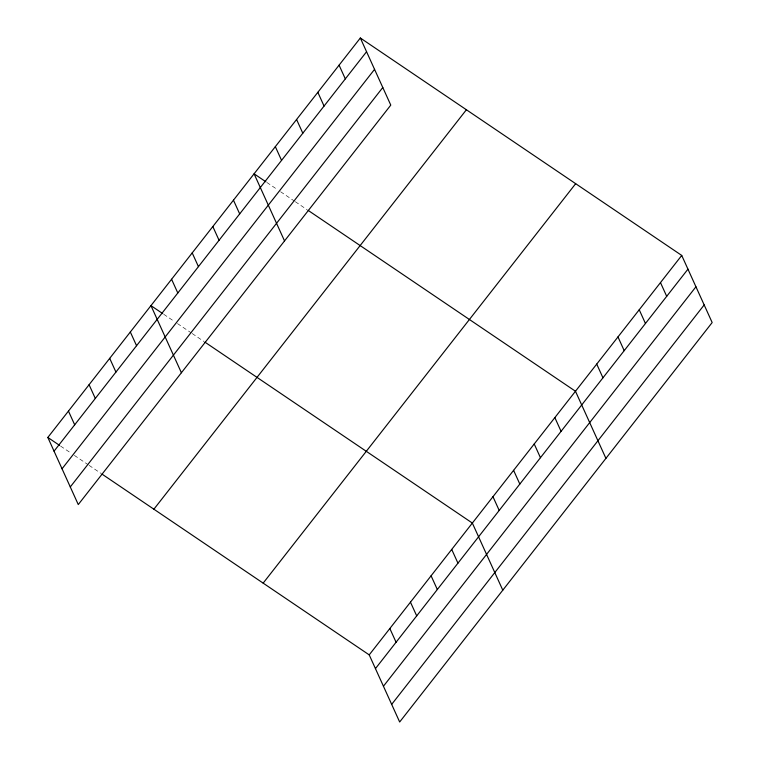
<?xml version="1.0" encoding="UTF-8"?>
<svg xmlns="http://www.w3.org/2000/svg" width="760" height="760" viewBox="0 0 760 760"><rect width="100%" height="100%" fill="white"/><g stroke="black" fill="none" stroke-linecap="round" stroke-linejoin="round"><path stroke-width="0.57" stroke-dasharray="3.8 2.85" d="M266.845 182.447L277.656 189.753M280.601 191.748L294.348 201.048M295.327 201.714L307.116 209.693M163.723 314.269L174.524 321.575M177.469 323.57L191.216 332.87M192.204 333.535L203.984 341.506M60.591 446.082L71.392 453.397M74.347 455.382L88.094 464.683M89.072 465.348L100.861 473.328"/><path stroke-width="1.14" d="M360.335 38L390.783 105.118L78.27 504.564L47.832 437.447L360.335 38L681.73 255.436L712.167 322.553L399.665 722L369.217 654.882L101.84 473.993M54.055 451.174L366.567 51.727M62.044 468.796L374.556 69.35M70.281 486.951L382.793 87.504M153.891 509.2L466.393 109.754M263.159 583.129L575.662 183.682M369.217 654.882L681.73 255.436M375.449 668.61L687.952 269.163M383.439 686.232L695.942 286.786M391.675 704.378L704.178 304.931M265.867 181.782L254.087 173.812L284.534 240.929M308.094 210.349L575.472 391.248L605.919 458.365M162.744 313.604L150.955 305.634L181.402 372.751M204.972 342.171L472.349 523.061L502.787 590.178M47.832 437.447L59.612 445.417M660.478 282.596L666.7 296.324M639.226 309.757L645.449 323.484M617.975 336.917L624.197 350.654M596.723 364.087L602.956 377.815M554.847 417.61L561.079 431.338M534.223 443.973L540.445 457.7M339.084 65.16L345.315 78.888M513.598 470.335L519.821 484.063M317.832 92.321L324.064 106.058M492.974 496.698L499.197 510.435M296.58 119.491L302.812 133.218M275.338 146.651L281.561 160.379M451.715 549.423L457.947 563.16M431.091 575.795L437.323 589.522M233.462 200.174L239.685 213.902M410.466 602.158L416.698 615.885M212.828 226.537L219.06 240.274M389.842 628.52L396.074 642.247M192.204 252.899L198.436 266.637M171.579 279.262L177.811 292.999M130.331 331.997L136.562 345.724M109.706 358.359L115.938 372.087M89.081 384.721L95.304 398.449M68.457 411.084L74.679 424.812"/></g></svg>
